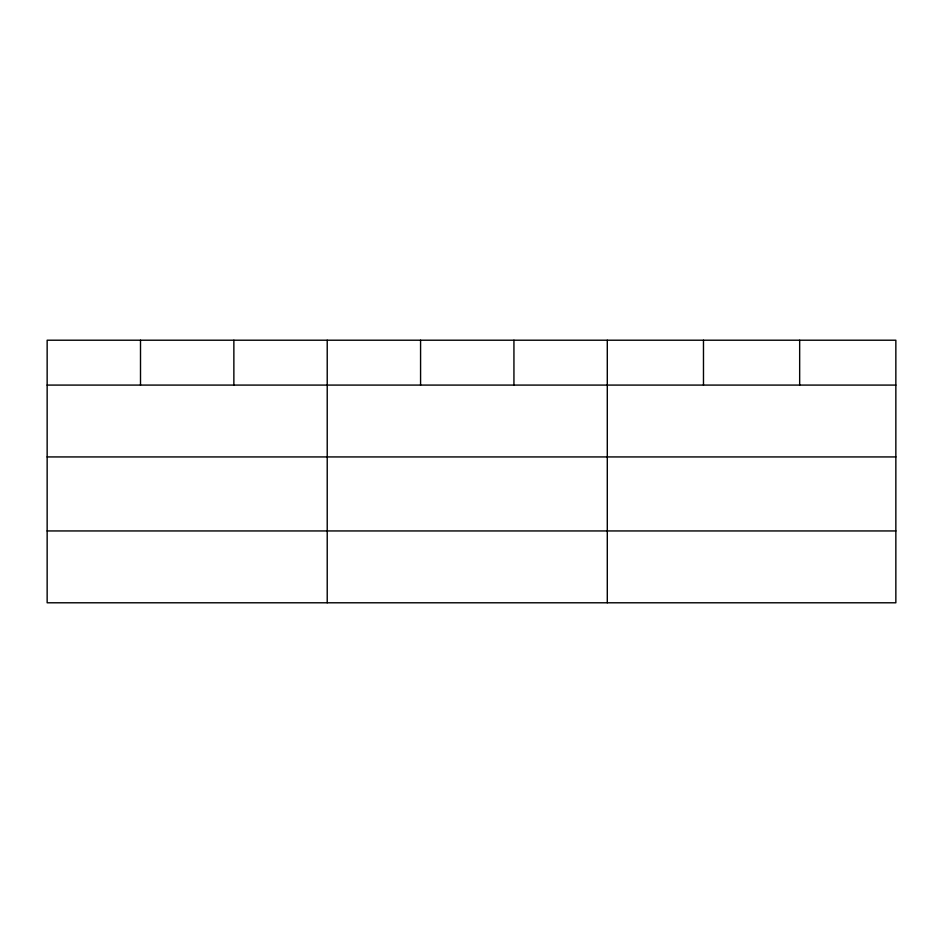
<?xml version="1.0" encoding="UTF-8"?>
<svg xmlns="http://www.w3.org/2000/svg" width="943" height="943" viewBox="0 0 943 943"><rect width="100%" height="100%" fill="white"/><g stroke="black" fill="none" stroke-linecap="round" stroke-linejoin="round"><path stroke-width="1.41" d="M895.85 456.931L895.85 340.211L47.15 340.211L47.15 602.789L895.85 602.789L895.85 456.931L47.15 456.931M47.15 385.086L895.85 385.086M47.15 530.944L895.85 530.944M799.664 340.211L799.664 385.086M703.478 340.211L703.478 385.086M607.292 340.211L607.292 602.789M513.935 340.211L513.935 385.086M420.578 340.211L420.578 385.086M327.221 340.211L327.221 602.789M233.864 340.211L233.864 385.086M140.507 340.211L140.507 385.086"/></g></svg>
